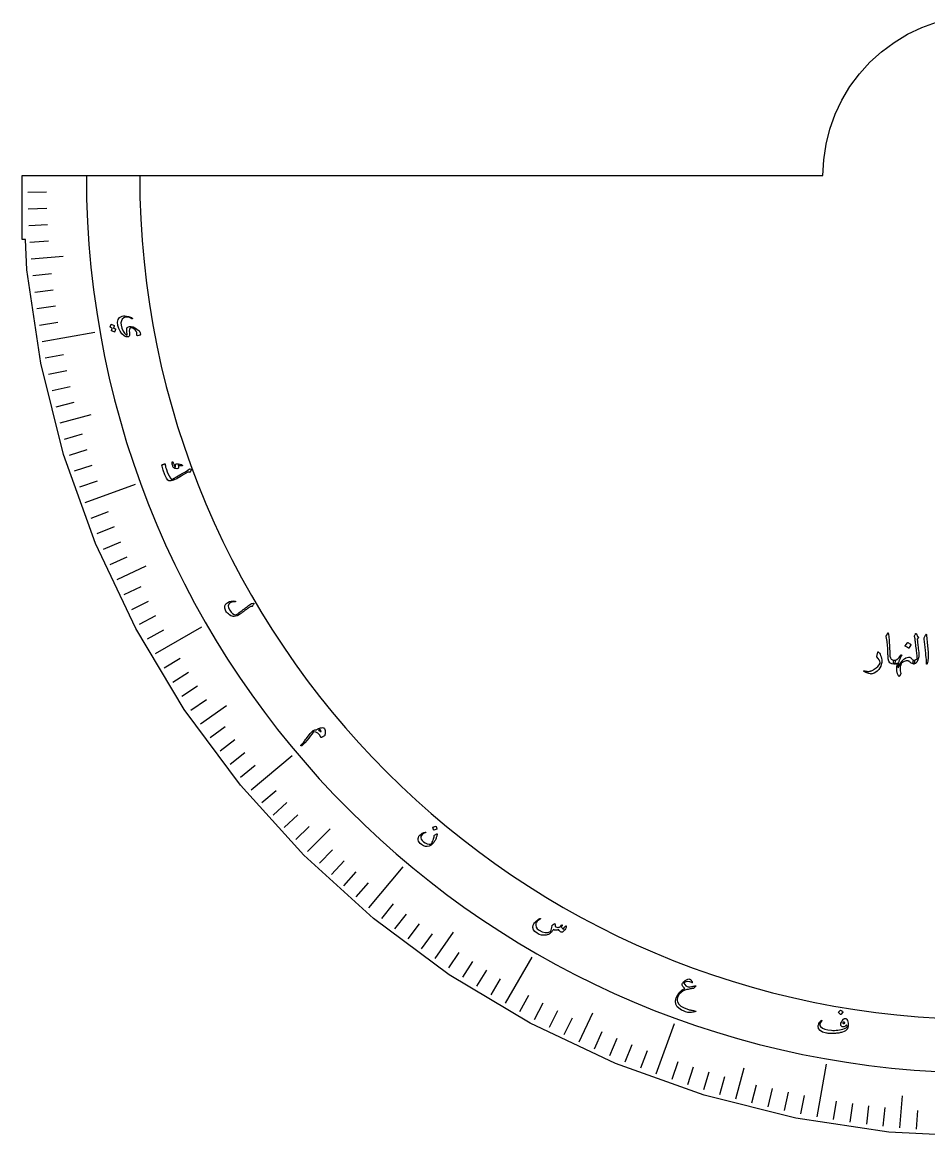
# Model space of a CAD drawing. Header units: millimetres. Extents: x -180 to 180, y -180 to 30.
# Drawn here: x -180 to -10.2, y -180 to 28.7 of the extents above; entities that cross this region are included whole.
import ezdxf

# ---------------------------------------------------------------- set-up
doc = ezdxf.new("R2010")
doc.units = ezdxf.units.MM
for name, color, linetype in [('CUT_OUTER', 1, 'Continuous'), ('ENGRAVE', 7, 'Continuous'), ('ENGRAVE_FINE', 8, 'Continuous'), ('TEXT', 5, 'Continuous')]:
    doc.layers.add(name, color=color, linetype=linetype)

msp = doc.modelspace()

# ---------------------------------------------------------------- linework, layer by layer
at = {"layer": 'CUT_OUTER'}
msp.add_lwpolyline([(0, -180), (-17.6431, -179.1333), (-35.1163, -176.5414), (-52.2512, -172.2493), (-68.883, -166.2983), (-84.8514, -158.7458), (-100.0026, -149.6645), (-114.1908, -139.1419), (-127.2792, -127.2792), (-139.1419, -114.1908), (-149.6645, -100.0026), (-158.7458, -84.8514), (-166.2983, -68.883), (-172.2493, -52.2512), (-176.5414, -35.1163), (-179.1333, -17.6431), (-179.4105, -12), (-180, -12), (-180, 0), (-30, 0), (-29.8555, 2.9405), (-29.4236, 5.8527), (-28.7082, 8.7085), (-27.7164, 11.4805), (-26.4576, 14.1419), (-24.9441, 16.6671), (-23.1903, 19.0318), (-21.2132, 21.2132), (-19.0318, 23.1903), (-16.6671, 24.9441), (-14.1419, 26.4576), (-11.4805, 27.7164), (-8.7085, 28.7082)], dxfattribs=at)
at = {"layer": 'ENGRAVE'}
for points in [[(-179, 0), (-169, 0)], [(-178.3189, -15.6009), (-172.3417, -15.0779)], [(-176.2806, -31.083), (-166.4325, -29.3465)], [(-172.9007, -46.3286), (-167.1052, -44.7757)], [(-168.205, -61.2216), (-158.8081, -57.8014)], [(-162.2291, -75.6487), (-156.7912, -73.113)], [(-155.0185, -89.5), (-146.3583, -84.5)], [(-146.6282, -102.6702), (-141.7133, -99.2287)], [(-137.122, -115.059), (-129.4615, -108.6311)], [(-126.5721, -126.5721), (-122.3295, -122.3295)], [(-115.059, -137.122), (-108.6311, -129.4615)], [(-102.6702, -146.6282), (-99.2287, -141.7133)], [(-89.5, -155.0185), (-84.5, -146.3583)], [(-75.6487, -162.2291), (-73.113, -156.7912)], [(-61.2216, -168.205), (-57.8014, -158.8081)], [(-31.083, -176.2806), (-29.3465, -166.4325)], [(-46.3286, -172.9007), (-44.7757, -167.1052)], [(-15.6009, -178.3189), (-15.0779, -172.3417)]]:
    msp.add_lwpolyline(points, dxfattribs=at)
for radius in [168, 158]:
    msp.add_arc((0, 0), radius, 180, 0, dxfattribs=at)
at = {"layer": 'ENGRAVE_FINE'}
for points in [[(-178.9727, -3.124), (-175.4733, -3.0629)], [(-178.891, -6.247), (-175.3931, -6.1249)], [(-178.7547, -9.3681), (-175.2595, -9.185)], [(-178.564, -12.4864), (-175.0725, -12.2423)], [(-178.0194, -18.7106), (-174.5386, -18.3447)], [(-177.6658, -21.8146), (-174.1918, -21.3881)], [(-177.258, -24.912), (-173.792, -24.4249)], [(-176.7962, -28.0018), (-173.3393, -27.4542)], [(-175.7113, -34.1548), (-172.2756, -33.487)], [(-175.0884, -37.2162), (-171.6649, -36.4885)], [(-174.4122, -40.2662), (-171.0019, -39.4789)], [(-173.6829, -43.304), (-170.2869, -42.4573)], [(-172.0658, -49.3391), (-168.7014, -48.3744)], [(-171.1786, -52.3345), (-167.8315, -51.3112)], [(-170.2391, -55.314), (-166.9104, -54.2325)], [(-169.2478, -58.2767), (-165.9385, -57.1372)], [(-167.1109, -64.1479), (-163.8434, -62.8936)], [(-165.9659, -67.0546), (-162.7208, -65.7435)], [(-164.7704, -69.9409), (-161.5486, -68.5733)], [(-163.5246, -72.8059), (-160.3272, -71.3823)], [(-160.8841, -78.4684), (-157.7384, -76.9341)], [(-159.4902, -81.2643), (-156.3716, -79.6753)], [(-158.0476, -84.0354), (-154.9573, -82.3923)], [(-156.5569, -86.7809), (-153.4958, -85.0841)], [(-153.4329, -92.1918), (-150.4329, -90.3892)], [(-151.8006, -94.8555), (-148.8324, -93.0008)], [(-150.122, -97.4904), (-147.1867, -95.5842)], [(-148.3977, -100.0955), (-145.4961, -98.1384)], [(-144.814, -105.2136), (-141.9825, -103.1563)], [(-142.9558, -107.7249), (-140.1605, -105.6185)], [(-141.0539, -110.2034), (-138.2959, -108.0486)], [(-139.1091, -112.6483), (-136.3891, -110.4457)], [(-135.093, -117.4346), (-132.4515, -115.1384)], [(-133.0229, -119.7744), (-130.4219, -117.4324)], [(-130.9123, -122.0777), (-128.3526, -119.6907)], [(-128.7618, -124.3438), (-126.2441, -121.9125)], [(-124.3438, -128.7618), (-121.9125, -126.2441)], [(-122.0777, -130.9123), (-119.6907, -128.3526)], [(-119.7744, -133.0229), (-117.4324, -130.4219)], [(-117.4346, -135.093), (-115.1384, -132.4515)], [(-112.6483, -139.1091), (-110.4457, -136.3891)], [(-110.2034, -141.0539), (-108.0486, -138.2959)], [(-107.7249, -142.9558), (-105.6185, -140.1605)], [(-105.2136, -144.814), (-103.1563, -141.9825)], [(-100.0955, -148.3977), (-98.1384, -145.4961)], [(-97.4904, -150.122), (-95.5842, -147.1867)], [(-94.8555, -151.8006), (-93.0008, -148.8324)], [(-92.1918, -153.4329), (-90.3892, -150.4329)], [(-86.7809, -156.5569), (-85.0841, -153.4958)], [(-84.0354, -158.0476), (-82.3923, -154.9573)], [(-81.2643, -159.4902), (-79.6753, -156.3716)], [(-78.4684, -160.8841), (-76.9341, -157.7384)], [(-72.8059, -163.5246), (-71.3823, -160.3272)], [(-69.9409, -164.7704), (-68.5733, -161.5486)], [(-67.0546, -165.9659), (-65.7435, -162.7208)], [(-64.1479, -167.1109), (-62.8936, -163.8434)], [(-58.2767, -169.2478), (-57.1372, -165.9385)], [(-55.314, -170.2391), (-54.2325, -166.9104)], [(-52.3345, -171.1786), (-51.3112, -167.8315)], [(-49.3391, -172.0658), (-48.3744, -168.7014)], [(-43.304, -173.6829), (-42.4573, -170.2869)], [(-40.2662, -174.4122), (-39.4789, -171.0019)], [(-37.2162, -175.0884), (-36.4885, -171.6649)], [(-34.1548, -175.7113), (-33.487, -172.2756)], [(-28.0018, -176.7962), (-27.4542, -173.3393)], [(-24.912, -177.258), (-24.4249, -173.792)], [(-21.8146, -177.6658), (-21.3881, -174.1918)], [(-18.7106, -178.0194), (-18.3447, -174.5386)], [(-12.4864, -178.564), (-12.2423, -175.0725)]]:
    msp.add_lwpolyline(points, dxfattribs=at)
at = {"layer": 'TEXT'}
for points in [[(-158.5578, -29.8436), (-158.5276, -29.6263), (-158.5673, -29.3977), (-158.6768, -29.1574), (-158.8562, -28.9052), (-159.0109, -28.7522), (-159.1841, -28.6326), (-159.3758, -28.5463), (-159.586, -28.4933), (-159.6264, -28.4915), (-159.6671, -28.4979), (-159.7079, -28.5126), (-159.7488, -28.5355), (-159.8665, -28.6608), (-159.9384, -28.8488), (-159.9643, -29.0994), (-159.9439, -29.4125), (-159.9201, -29.721), (-159.9374, -29.9516), (-159.9961, -30.1044), (-160.0964, -30.1794), (-160.3267, -30.229), (-160.5414, -30.2219), (-160.7405, -30.1579), (-160.924, -30.0368), (-161.3348, -29.6189), (-161.6652, -29.152), (-161.9149, -28.6368), (-162.0834, -28.0741), (-162.148, -27.4389), (-162.0407, -26.9381), (-161.7627, -26.5725), (-161.3149, -26.3423), (-161.0569, -26.2911), (-160.769, -26.2827), (-160.4513, -26.3169), (-160.1036, -26.3933), (-160.0054, -26.4236), (-159.9103, -26.4555), (-159.818, -26.4891), (-159.7288, -26.5243), (-159.6421, -26.5616), (-159.5574, -26.6012), (-159.4748, -26.6431), (-159.3942, -26.6873), (-159.3597, -26.7125), (-159.3433, -26.7375), (-159.3449, -26.7622), (-159.3645, -26.7867), (-159.3912, -26.8031), (-159.4193, -26.8106), (-159.4489, -26.8095), (-159.48, -26.7996), (-159.9454, -26.6085), (-160.3514, -26.5162), (-160.6984, -26.5234), (-160.9864, -26.631), (-161.2685, -26.8716), (-161.4432, -27.1857), (-161.51, -27.5733), (-161.4683, -28.0338), (-161.3206, -28.6075), (-161.1091, -29.1097), (-160.8344, -29.5398), (-160.4971, -29.8976), (-160.4704, -29.9179), (-160.4465, -29.9229), (-160.4254, -29.9128), (-160.4071, -29.8875), (-160.3819, -29.794), (-160.3746, -29.6386), (-160.3851, -29.4214), (-160.4131, -29.1423), (-160.4295, -28.8562), (-160.4035, -28.631), (-160.3353, -28.4669), (-160.2249, -28.3638), (-160.0851, -28.3005), (-159.9332, -28.2629), (-159.7694, -28.2512), (-159.5938, -28.2652), (-159.2387, -28.3483), (-158.9, -28.49), (-158.5776, -28.6902), (-158.2711, -28.9485), (-158.1969, -29.0184), (-158.1309, -29.0872), (-158.0733, -29.1551), (-158.024, -29.2221), (-157.9828, -29.2877), (-157.9492, -29.3514), (-157.9233, -29.4133), (-157.9052, -29.4734), (-157.8828, -29.7173), (-157.9609, -29.8843), (-158.1396, -29.9744), (-158.4191, -29.9873), (-158.4979, -29.972), (-158.5473, -29.9429), (-158.5673, -29.9001), (-158.5578, -29.8436)], [(-162.5465, -28.7214), (-162.5372, -28.7281), (-162.5304, -28.7386), (-162.5262, -28.7529), (-162.5247, -28.771), (-162.5368, -28.8388), (-162.5516, -28.9051), (-162.5692, -28.9698), (-162.5895, -29.0329), (-162.6128, -29.0949), (-162.6395, -29.1563), (-162.6696, -29.2171), (-162.703, -29.2772), (-162.7143, -29.2897), (-162.7274, -29.2967), (-162.7423, -29.2981), (-162.759, -29.294), (-163.2974, -29.0687), (-163.3053, -29.0613), (-163.3075, -29.0487), (-163.3041, -29.0309), (-163.2951, -29.008), (-163.2859, -28.9917), (-163.274, -28.9656), (-163.2592, -28.9299), (-163.2417, -28.8845), (-163.221, -28.8289), (-163.1968, -28.7626), (-163.1692, -28.6857), (-163.1381, -28.5982), (-163.5563, -28.4165), (-163.5698, -28.4071), (-163.5751, -28.3929), (-163.5722, -28.3739), (-163.5612, -28.3502), (-163.5517, -28.3297), (-163.5376, -28.2975), (-163.519, -28.2536), (-163.4958, -28.1981), (-163.4683, -28.13), (-163.4364, -28.0488), (-163.4003, -27.9542), (-163.3598, -27.8464), (-163.352, -27.8346), (-163.3432, -27.8285), (-163.3334, -27.8281), (-163.3227, -27.8334), (-162.804, -28.0721), (-162.7946, -28.0788), (-162.7879, -28.0893), (-162.7838, -28.1036), (-162.7823, -28.1217), (-162.7902, -28.179), (-162.8011, -28.2352), (-162.8151, -28.2902), (-162.8321, -28.3441), (-162.8518, -28.3968), (-162.8737, -28.4482), (-162.8979, -28.4984), (-162.9243, -28.5474)], [(-148.2616, -55.0587), (-148.3141, -55.116), (-148.3626, -55.1735), (-148.4071, -55.2313), (-148.4477, -55.2893), (-148.4842, -55.3479), (-148.5164, -55.4075), (-148.5443, -55.4681), (-148.5681, -55.5296), (-148.5845, -55.556), (-148.6091, -55.5719), (-148.6419, -55.5774), (-148.6829, -55.5725), (-148.904, -55.5336), (-148.9275, -55.5305), (-148.9469, -55.5293), (-148.9622, -55.5299), (-148.9733, -55.5324), (-149.4271, -55.813), (-149.838, -56.0638), (-150.2063, -56.2847), (-150.532, -56.4756), (-150.815, -56.6357), (-151.055, -56.7644), (-151.2521, -56.8617), (-151.4064, -56.9275), (-151.7023, -57.0387), (-151.7981, -57.0687), (-151.8959, -57.0943), (-151.9959, -57.1154), (-152.0979, -57.1322), (-152.2022, -57.1441), (-152.3089, -57.1508), (-152.4179, -57.1524), (-152.5293, -57.1487), (-152.7409, -57.0191), (-152.9883, -56.6511), (-153.2697, -56.0441), (-153.5822, -55.1973), (-153.6682, -54.9287), (-153.7406, -54.6777), (-153.7994, -54.4443), (-153.8448, -54.2286), (-153.8435, -54.2071), (-153.8364, -54.1895), (-153.8236, -54.176), (-153.8052, -54.1665), (-153.7139, -54.1281), (-153.6307, -54.0938), (-153.5554, -54.0637), (-153.488, -54.0376), (-153.4279, -54.0153), (-153.3742, -53.9967), (-153.3269, -53.9815), (-153.2861, -53.9699), (-153.2628, -53.9647), (-153.2474, -53.9683), (-153.24, -53.9807), (-153.2407, -54.002), (-153.2333, -54.1598), (-153.1997, -54.3548), (-153.1399, -54.5869), (-153.0535, -54.856), (-152.7664, -55.6494), (-152.5018, -56.2553), (-152.2619, -56.6741), (-152.0482, -56.9063), (-151.8645, -56.8371), (-151.5442, -56.6747), (-151.0874, -56.4194), (-150.4936, -56.0718), (-149.9006, -55.7196), (-149.4524, -55.4518), (-149.1494, -55.268), (-148.9918, -55.1679), (-148.9491, -55.139), (-148.9092, -55.112), (-148.8721, -55.0869), (-148.8377, -55.0636), (-148.8064, -55.0424), (-148.7787, -55.0233), (-148.7544, -55.0063), (-148.7337, -54.9915), (-148.6872, -54.9625), (-148.6397, -54.9433), (-148.5912, -54.9338), (-148.5417, -54.934), (-148.2702, -54.9611), (-148.2513, -54.9646), (-148.2374, -54.9708), (-148.2285, -54.9797), (-148.2247, -54.9912), (-148.2274, -55.0082), (-148.2345, -55.0251), (-148.2459, -55.0419), (-148.2616, -55.0587)], [(-149.9592, -54.3272), (-149.9567, -54.339), (-149.9577, -54.3503), (-149.9623, -54.3613), (-149.9705, -54.3718), (-149.9792, -54.3775), (-149.9891, -54.382), (-150.0004, -54.3852), (-150.013, -54.3872), (-150.38, -54.378), (-150.4181, -54.3745), (-150.449, -54.3674), (-150.4725, -54.3569), (-150.4887, -54.3428), (-150.5375, -54.2753), (-150.5891, -54.2215), (-150.6434, -54.1813), (-150.7004, -54.1548), (-150.7254, -54.1545), (-150.7449, -54.1742), (-150.7589, -54.214), (-150.7674, -54.2738), (-150.767, -54.3116), (-150.7655, -54.3503), (-150.7628, -54.3899), (-150.759, -54.4302), (-150.7538, -54.4719), (-150.7472, -54.5151), (-150.7391, -54.5599), (-150.7296, -54.6063), (-150.7384, -54.7819), (-150.8521, -54.8785), (-151.071, -54.896), (-151.3951, -54.8338), (-151.4981, -54.7969), (-151.5831, -54.7551), (-151.6501, -54.7085), (-151.6991, -54.657), (-151.7373, -54.5948), (-151.7764, -54.504), (-151.8163, -54.3844), (-151.8569, -54.2361), (-151.876, -54.1598), (-151.8915, -54.0865), (-151.9032, -54.0161), (-151.9113, -53.9487), (-151.9169, -53.8847), (-151.9212, -53.8245), (-151.924, -53.7681), (-151.9256, -53.7154), (-151.9195, -53.6805), (-151.9082, -53.6531), (-151.8917, -53.6333), (-151.87, -53.6209), (-151.8447, -53.6163), (-151.8236, -53.6216), (-151.8067, -53.6368), (-151.7939, -53.6621), (-151.7584, -53.7443), (-151.7196, -53.8381), (-151.6774, -53.9435), (-151.6319, -54.0604), (-151.5467, -54.2784), (-151.4717, -54.4456), (-151.4071, -54.562), (-151.353, -54.6277), (-151.3423, -54.6349), (-151.3309, -54.6367), (-151.3189, -54.6332), (-151.3062, -54.6244), (-151.2994, -54.616), (-151.295, -54.6033), (-151.2929, -54.5864), (-151.2933, -54.5653), (-151.3137, -54.3752), (-151.3187, -54.2945), (-151.3137, -54.2222), (-151.299, -54.1583), (-151.2743, -54.1027), (-151.2405, -54.0511), (-151.2, -54.0133), (-151.153, -53.9893), (-151.0993, -53.979), (-150.7168, -53.966), (-150.3994, -54.0196), (-150.147, -54.14), (-149.9592, -54.3272)], [(-136.6662, -80.0806), (-136.6436, -80.0802), (-136.6242, -80.0853), (-136.6081, -80.096), (-136.5953, -80.1122), (-136.5881, -80.1317), (-136.5887, -80.1522), (-136.5972, -80.1736), (-136.6135, -80.196), (-136.7113, -80.3216), (-136.7897, -80.4405), (-136.8487, -80.5527), (-136.8881, -80.6581), (-136.9046, -80.6921), (-136.9328, -80.7156), (-136.9729, -80.7287), (-137.0248, -80.7312), (-137.0517, -80.7292), (-137.0776, -80.7274), (-137.1023, -80.7259), (-137.126, -80.7246), (-137.1482, -80.7235), (-137.1686, -80.7221), (-137.1872, -80.7207), (-137.2041, -80.7191), (-137.2341, -80.7174), (-137.2658, -80.7223), (-137.2993, -80.7338), (-137.3346, -80.7517), (-137.4269, -80.8147), (-137.5266, -80.8849), (-137.6339, -80.9623), (-137.7486, -81.0468), (-137.8709, -81.1382), (-138.0012, -81.2361), (-138.1392, -81.3406), (-138.2852, -81.4515), (-138.4294, -81.5646), (-138.5657, -81.6697), (-138.6939, -81.767), (-138.8142, -81.8563), (-138.9267, -81.9382), (-139.0315, -82.0133), (-139.1286, -82.0816), (-139.2181, -82.143), (-139.4899, -82.3132), (-139.7647, -82.4449), (-140.0427, -82.5379), (-140.3238, -82.5921), (-140.5079, -82.5917), (-140.7075, -82.5409), (-140.9225, -82.4395), (-141.1529, -82.2873), (-141.3754, -82.1062), (-141.5637, -81.9236), (-141.7178, -81.7399), (-141.8377, -81.5552), (-142.0462, -81.0403), (-142.0622, -80.5963), (-141.8864, -80.2242), (-141.5198, -79.924), (-141.2029, -79.7774), (-140.8614, -79.6891), (-140.4955, -79.6585), (-140.1051, -79.6853), (-140.0805, -79.6902), (-140.0619, -79.6994), (-140.0491, -79.7129), (-140.0422, -79.7307), (-140.0389, -79.7519), (-140.0401, -79.7702), (-140.0458, -79.7854), (-140.056, -79.7977), (-140.0733, -79.8121), (-140.0923, -79.822), (-140.1129, -79.8273), (-140.1353, -79.828), (-140.4588, -79.8425), (-140.7226, -79.8752), (-140.9266, -79.9266), (-141.0708, -79.9968), (-141.3174, -80.2608), (-141.4112, -80.5828), (-141.3515, -80.9628), (-141.138, -81.3999), (-140.878, -81.755), (-140.5967, -82.0212), (-140.2944, -82.1987), (-139.9717, -82.2873), (-139.8771, -82.2259), (-139.768, -82.1517), (-139.6444, -82.0648), (-139.5063, -81.9651), (-139.3535, -81.8523), (-139.1859, -81.7256), (-139.0034, -81.5852), (-138.8061, -81.4311), (-138.601, -81.2746), (-138.3986, -81.1217), (-138.1987, -80.9722), (-138.0015, -80.8262), (-137.8068, -80.684), (-137.6142, -80.546), (-137.4239, -80.4121), (-137.2359, -80.2824), (-137.0593, -80.1498), (-137.0371, -80.1382), (-137.0152, -80.1294), (-136.9934, -80.1236), (-136.9718, -80.1205)], [(-17.875, -85.6935), (-17.8594, -85.6694), (-17.8448, -85.6532), (-17.8311, -85.6452), (-17.8185, -85.6452), (-17.7994, -85.6557), (-17.7823, -85.6875), (-17.7671, -85.7404), (-17.754, -85.8145), (-17.6875, -86.4168), (-17.6331, -86.9738), (-17.5907, -87.4854), (-17.5605, -87.9516), (-17.5411, -88.3503), (-17.5232, -88.7077), (-17.5068, -89.0237), (-17.4919, -89.2984), (-17.4791, -89.5318), (-17.4688, -89.7238), (-17.4609, -89.8745), (-17.4556, -89.9839), (-17.3841, -90.3115), (-17.2258, -90.5524), (-16.9808, -90.7067), (-16.6492, -90.7742), (-16.557, -90.7984), (-16.498, -90.8548), (-16.4723, -90.9435), (-16.4798, -91.0645), (-16.5176, -91.255), (-16.5585, -91.3911), (-16.6023, -91.4728), (-16.6492, -91.5), (-17.1159, -91.4385), (-17.4597, -91.254), (-17.6804, -90.9466), (-17.7782, -90.5161), (-17.7936, -90.3102), (-17.8075, -90.1038), (-17.8198, -89.8969), (-17.8306, -89.6895), (-17.8405, -89.4816), (-17.8498, -89.2732), (-17.8586, -89.0643), (-17.8669, -88.8548), (-17.8821, -88.4554), (-17.9032, -88.0958), (-17.9304, -87.776), (-17.9637, -87.496), (-18.003, -87.2271), (-18.0484, -86.9405), (-18.0998, -86.6363), (-18.1573, -86.3145), (-18.1648, -86.2566), (-18.1633, -86.2036), (-18.1527, -86.1557), (-18.1331, -86.1129)], [(-14.1976, -87.4839), (-14.1875, -87.4738), (-14.1734, -87.4677), (-14.1552, -87.4657), (-14.1331, -87.4677), (-13.9763, -87.5312), (-13.8286, -87.6089), (-13.69, -87.7006), (-13.5605, -87.8065), (-13.5479, -87.8226), (-13.5423, -87.8387), (-13.5439, -87.8548), (-13.5524, -87.871), (-13.9315, -88.4839), (-13.9456, -88.4985), (-13.9637, -88.502), (-13.9859, -88.4945), (-14.0121, -88.4758), (-14.0348, -88.4597), (-14.0706, -88.4355), (-14.1195, -88.4032), (-14.1815, -88.3629), (-14.2576, -88.3145), (-14.3488, -88.2581), (-14.4551, -88.1935), (-14.5766, -88.121), (-14.5927, -88.1089), (-14.6008, -88.0968), (-14.6008, -88.0847), (-14.5927, -88.0726)], [(-12.8266, -86.1774), (-12.7722, -86.0459), (-12.7298, -85.9415), (-12.6996, -85.8644), (-12.6815, -85.8145), (-12.6673, -85.7828), (-12.6492, -85.7601), (-12.627, -85.7465), (-12.6008, -85.7419), (-12.5711, -85.747), (-12.5464, -85.7621), (-12.5267, -85.7873), (-12.5121, -85.8226), (-12.4451, -85.9955), (-12.3649, -86.1512), (-12.2717, -86.2898), (-12.1653, -86.4113), (-12.1356, -86.4501), (-12.127, -86.494), (-12.1396, -86.5428), (-12.1734, -86.5968), (-12.3508, -86.8468), (-12.3387, -86.9587), (-12.3266, -87.0685), (-12.3145, -87.1764), (-12.3024, -87.2823), (-12.2903, -87.3861), (-12.2782, -87.4879), (-12.2661, -87.5877), (-12.254, -87.6855), (-12.1426, -88.5907), (-12.0746, -89.2984), (-12.0499, -89.8085), (-12.0685, -90.121), (-12.2208, -90.688), (-12.4194, -91.1069), (-12.6643, -91.3775), (-12.9556, -91.5), (-12.9637, -91.5), (-12.9718, -91.5), (-12.9798, -91.5), (-12.9879, -91.5), (-13.0358, -91.4546), (-13.0665, -91.3508), (-13.0801, -91.1885), (-13.0766, -90.9677), (-13.0691, -90.8861), (-13.0464, -90.8266), (-13.0086, -90.7893), (-12.9556, -90.7742), (-12.751, -90.7334), (-12.5806, -90.6593), (-12.4446, -90.5519), (-12.3427, -90.4113), (-12.3495, -90.2424), (-12.3619, -90.0504), (-12.3798, -89.8352), (-12.4032, -89.5968), (-12.4317, -89.3362), (-12.4647, -89.0544), (-12.5023, -88.7515), (-12.5444, -88.4274), (-12.5832, -88.1089), (-12.619, -87.8226), (-12.6517, -87.5685), (-12.6815, -87.3468), (-12.7072, -87.1573), (-12.7278, -87), (-12.7434, -86.875), (-12.754, -86.7823), (-12.8347, -86.3226), (-12.8372, -86.2772), (-12.8367, -86.2379), (-12.8332, -86.2046), (-12.8266, -86.1774)], [(-10.8266, -86.0968), (-10.7495, -85.9476), (-10.6875, -85.8952), (-10.6406, -85.9395), (-10.6089, -86.0806), (-10.4234, -88.0565), (-10.313, -89.2692), (-10.2883, -90.2379), (-10.3493, -90.9627), (-10.496, -91.4435), (-10.5227, -91.4829), (-10.5464, -91.504), (-10.567, -91.5071), (-10.5847, -91.4919), (-10.5988, -91.4682), (-10.6089, -91.4375), (-10.6149, -91.3997), (-10.6169, -91.3548), (-10.6169, -91.0055), (-10.6331, -90.6351), (-10.6653, -90.2434), (-10.7137, -89.8306), (-10.7243, -89.7228), (-10.756, -89.4315), (-10.809, -88.9567), (-10.8831, -88.2984), (-11.0605, -86.8387), (-11.0645, -86.7611), (-11.0605, -86.6895), (-11.0484, -86.624), (-11.0282, -86.5645)], [(-19.7298, -89.25), (-19.7253, -89.2354), (-19.7198, -89.2238), (-19.7132, -89.2152), (-19.7056, -89.2097), (-19.683, -89.2077), (-19.6552, -89.2177), (-19.6225, -89.2399), (-19.5847, -89.2742), (-19.4375, -89.4491), (-19.3105, -89.6512), (-19.2036, -89.8805), (-19.1169, -90.1371), (-19.0494, -90.4133), (-19.0081, -90.6855), (-18.9929, -90.9536), (-19.004, -91.2177), (-19.0756, -91.5655), (-19.1935, -91.8992), (-19.3579, -92.2188), (-19.5685, -92.5242), (-19.8206, -92.8009), (-20.1089, -93.0262), (-20.4335, -93.2001), (-20.7944, -93.3226), (-20.8911, -93.3432), (-20.9879, -93.3488), (-21.0847, -93.3392), (-21.1815, -93.3145), (-21.4045, -93.2366), (-21.6058, -93.1643), (-21.7855, -93.0975), (-21.9435, -93.0363), (-22.0794, -92.9806), (-22.1925, -92.9304), (-22.283, -92.8858), (-22.3508, -92.8468), (-22.3649, -92.8347), (-22.375, -92.8226), (-22.381, -92.8105), (-22.3831, -92.7984), (-22.3816, -92.7828), (-22.377, -92.7681), (-22.3695, -92.7545), (-22.3589, -92.7419), (-22.3453, -92.7324), (-22.3286, -92.7278), (-22.309, -92.7283), (-22.2863, -92.7339), (-22.1482, -92.7709), (-22.0161, -92.8014), (-21.8901, -92.8254), (-21.7702, -92.8427), (-21.6552, -92.8536), (-21.5444, -92.8579), (-21.4375, -92.8556), (-21.3347, -92.8468), (-21.2321, -92.8304), (-21.126, -92.8054), (-21.0164, -92.7719), (-20.9032, -92.7298), (-20.7865, -92.6787), (-20.6663, -92.6179), (-20.5426, -92.5476), (-20.4153, -92.4677), (-20.058, -92.2107), (-19.752, -91.9315), (-19.4975, -91.63), (-19.2944, -91.3065), (-19.2812, -91.2802), (-19.2742, -91.25), (-19.2732, -91.2157), (-19.2782, -91.1774), (-19.3629, -90.9511), (-19.496, -90.6996), (-19.6774, -90.4229), (-19.9073, -90.121), (-19.9173, -90.1018), (-19.9234, -90.0847), (-19.9254, -90.0696), (-19.9234, -90.0565)], [(-15.3589, -91.4355), (-15.4476, -91.626), (-15.5121, -91.8266), (-15.5524, -92.0373), (-15.5685, -92.2581), (-15.5615, -92.4879), (-15.5323, -92.7258), (-15.4808, -92.9718), (-15.4073, -93.2258), (-15.3982, -93.2596), (-15.3952, -93.2883), (-15.3982, -93.312), (-15.4073, -93.3306), (-15.6976, -93.7419), (-15.7243, -93.7717), (-15.748, -93.7883), (-15.7686, -93.7918), (-15.7863, -93.7823), (-16.0625, -93.309), (-16.1976, -92.7278), (-16.1915, -92.0388), (-16.0444, -91.2419), (-16.185, -91.3548), (-16.3327, -91.4355), (-16.4874, -91.4839), (-16.6492, -91.5), (-16.684, -91.4894), (-16.7157, -91.4577), (-16.7445, -91.4047), (-16.7702, -91.3306), (-16.7848, -91.286), (-16.7964, -91.2409), (-16.8049, -91.1953), (-16.8105, -91.1492), (-16.8145, -91.1031), (-16.8185, -91.0575), (-16.8226, -91.0123), (-16.8266, -90.9677), (-16.8216, -90.8861), (-16.7903, -90.8266), (-16.7329, -90.7893), (-16.6492, -90.7742), (-16.3201, -90.7006), (-16.0101, -90.5202), (-15.7193, -90.2329), (-15.4476, -89.8387), (-15.4108, -89.7888), (-15.373, -89.7601), (-15.3342, -89.7525), (-15.2944, -89.7661), (-15.2651, -89.7918), (-15.25, -89.8206), (-15.249, -89.8523), (-15.2621, -89.8871), (-15.3334, -90.0131), (-15.4022, -90.1411), (-15.4685, -90.2712), (-15.5323, -90.4032), (-15.5935, -90.5373), (-15.6522, -90.6734), (-15.7084, -90.8115), (-15.7621, -90.9516), (-15.881, -91.3332), (-15.9476, -91.6633), (-15.9617, -91.942), (-15.9234, -92.1694), (-15.9199, -92.1764), (-15.9173, -92.1815), (-15.9158, -92.1845), (-15.9153, -92.1855), (-15.9148, -92.1845), (-15.9133, -92.1815), (-15.9108, -92.1764), (-15.9073, -92.1694), (-15.8581, -92.0537), (-15.8075, -91.9405), (-15.7553, -91.8299), (-15.7016, -91.7218), (-15.6459, -91.6157), (-15.5877, -91.5111), (-15.527, -91.408), (-15.4637, -91.3065), (-15.4178, -91.2359), (-15.377, -91.1935), (-15.3412, -91.1794), (-15.3105, -91.1935), (-15.2954, -91.2238), (-15.2984, -91.2742), (-15.3196, -91.3448), (-15.3589, -91.4355)], [(-15.3266, -91.3952), (-15.3664, -91.4546), (-15.4052, -91.5282), (-15.443, -91.6159), (-15.4798, -91.7177), (-15.5035, -91.7676), (-15.5343, -91.7964), (-15.5721, -91.8039), (-15.6169, -91.7903), (-15.6573, -91.7596), (-15.6734, -91.7157), (-15.6653, -91.6588), (-15.6331, -91.5887), (-15.5345, -91.4057), (-15.4325, -91.2359), (-15.3269, -91.0791), (-15.2177, -90.9355), (-15.1051, -90.8044), (-14.9889, -90.6855), (-14.8692, -90.5786), (-14.746, -90.4839), (-14.4894, -90.3337), (-14.2359, -90.2379), (-13.9854, -90.1966), (-13.7379, -90.2097), (-13.6522, -90.2424), (-13.5645, -90.3004), (-13.4748, -90.3836), (-13.3831, -90.4919), (-13.2833, -90.6064), (-13.1774, -90.6915), (-13.0655, -90.7475), (-12.9476, -90.7742), (-12.9078, -90.7893), (-12.877, -90.8266), (-12.8553, -90.8861), (-12.8427, -90.9677), (-12.8395, -91.0123), (-12.8377, -91.0575), (-12.8374, -91.1031), (-12.8387, -91.1492), (-12.8415, -91.1953), (-12.8458, -91.2409), (-12.8516, -91.286), (-12.8589, -91.3306), (-12.8765, -91.4078), (-12.8972, -91.4617), (-12.9209, -91.4924), (-12.9476, -91.5), (-13.1316, -91.4682), (-13.3125, -91.3972), (-13.4904, -91.2868), (-13.6653, -91.1371), (-13.7727, -91.0373), (-13.869, -90.9637), (-13.9541, -90.9163), (-14.0282, -90.8952), (-14.4178, -90.8931), (-14.7641, -90.9758), (-15.067, -91.1431), (-15.3266, -91.3952)], [(-124.9014, -103.7748), (-124.8109, -103.7225), (-124.719, -103.6726), (-124.6255, -103.6251), (-124.5306, -103.58), (-124.4343, -103.5384), (-124.3368, -103.5015), (-124.238, -103.4692), (-124.1379, -103.4416), (-123.9455, -103.4047), (-123.7803, -103.3944), (-123.6421, -103.4108), (-123.5309, -103.4537), (-123.4076, -103.5575), (-123.3201, -103.7124), (-123.2684, -103.9185), (-123.2521, -104.1759), (-123.2529, -104.2512), (-123.2558, -104.3264), (-123.261, -104.4014), (-123.2685, -104.4762), (-123.2779, -104.5511), (-123.289, -104.6265), (-123.3018, -104.7024), (-123.3164, -104.7787), (-123.3269, -104.8204), (-123.3421, -104.8555), (-123.3619, -104.884), (-123.3862, -104.9057), (-123.5006, -104.9744), (-123.6033, -105.0351), (-123.6941, -105.088), (-123.7732, -105.1328), (-123.8392, -105.1693), (-123.8912, -105.197), (-123.9289, -105.2158), (-123.9525, -105.2257), (-123.9875, -105.2305), (-124.0177, -105.2237), (-124.0428, -105.2052), (-124.0631, -105.1751), (-124.3332, -104.7468), (-124.645, -104.4395), (-124.9996, -104.253), (-125.3976, -104.1871), (-125.4362, -104.1912), (-125.4691, -104.2021), (-125.4962, -104.2199), (-125.5176, -104.2446), (-125.7786, -104.6106), (-126.056, -104.9846), (-126.3496, -105.3667), (-126.6596, -105.7567), (-127.09, -106.2654), (-127.4223, -106.6047), (-127.657, -106.7741), (-127.7943, -106.7733), (-127.8112, -106.7405), (-127.806, -106.6989), (-127.7787, -106.6485), (-127.7293, -106.5895), (-127.6182, -106.4758), (-127.5059, -106.3536), (-127.3924, -106.2228), (-127.2775, -106.0836), (-127.1611, -105.9367), (-127.0429, -105.783), (-126.923, -105.6227), (-126.8012, -105.4557), (-126.3918, -104.8967), (-126.0529, -104.4709), (-125.7852, -104.1777), (-125.5891, -104.0169), (-125.4865, -103.9559), (-125.3882, -103.9042), (-125.2942, -103.8618), (-125.2046, -103.8288), (-125.12, -103.8041), (-125.0413, -103.7869), (-124.9684, -103.7771), (-124.9014, -103.7748)], [(-124.5029, -103.8803), (-124.4456, -103.9103), (-124.3878, -103.944), (-124.3294, -103.9814), (-124.2705, -104.0226), (-124.2113, -104.0672), (-124.1521, -104.1149), (-124.0929, -104.1658), (-124.0336, -104.2197), (-124.0403, -104.0795), (-124.0598, -103.9702), (-124.0923, -103.8918), (-124.1379, -103.8443), (-124.2174, -103.8089), (-124.3047, -103.8031), (-124.3999, -103.8269), (-124.5029, -103.8803)], [(-102.2504, -123.3662), (-102.2787, -123.4842), (-102.3112, -123.6049), (-102.348, -123.7283), (-102.3891, -123.8545), (-102.4355, -123.9835), (-102.4884, -124.1155), (-102.5479, -124.2505), (-102.6139, -124.3884), (-102.6834, -124.5226), (-102.7577, -124.6513), (-102.8368, -124.7745), (-102.9208, -124.8921), (-103.0097, -125.0045), (-103.1041, -125.112), (-103.2038, -125.2146), (-103.3088, -125.3122), (-103.4281, -125.4072), (-103.5489, -125.4863), (-103.6714, -125.5494), (-103.7955, -125.5965), (-104.1351, -125.6561), (-104.4899, -125.6221), (-104.8594, -125.4941), (-105.2432, -125.2719), (-105.4899, -125.0743), (-105.6746, -124.8638), (-105.7973, -124.6409), (-105.8579, -124.4058), (-105.8549, -124.1721), (-105.7964, -123.9454), (-105.6827, -123.7254), (-105.5138, -123.5122), (-105.2989, -123.3171), (-105.0601, -123.1573), (-104.7976, -123.0324), (-104.5115, -122.9423), (-104.4734, -122.9366), (-104.4443, -122.9402), (-104.4241, -122.9531), (-104.4129, -122.9752), (-104.4098, -123.0044), (-104.4234, -123.0298), (-104.454, -123.0515), (-104.5014, -123.0694), (-104.8298, -123.2099), (-105.0769, -123.3783), (-105.2422, -123.5749), (-105.3255, -123.8), (-105.3274, -124.0354), (-105.248, -124.2719), (-105.0871, -124.5093), (-104.8447, -124.7472), (-104.5055, -124.9795), (-104.1572, -125.1309), (-103.8004, -125.2014), (-103.4353, -125.1911), (-103.4255, -125.1881), (-103.4145, -125.1811), (-103.4021, -125.1699), (-103.3883, -125.1545), (-103.2925, -125.024), (-103.199, -124.857), (-103.1077, -124.6536), (-103.0185, -124.4139), (-102.9775, -124.29), (-102.9405, -124.1737), (-102.9077, -124.065), (-102.879, -123.9638), (-102.855, -123.8703), (-102.8363, -123.7844), (-102.8229, -123.7062), (-102.8147, -123.6357), (-102.809, -123.6), (-102.7987, -123.5713), (-102.7838, -123.5497), (-102.7643, -123.535), (-102.3117, -123.2902), (-102.2801, -123.2803), (-102.2594, -123.2896), (-102.2495, -123.3183), (-102.2504, -123.3662)], [(-102.5335, -121.8691), (-102.5223, -121.868), (-102.5106, -121.8714), (-102.4987, -121.8794), (-102.4864, -121.8918), (-102.4247, -122.01), (-102.3755, -122.1323), (-102.339, -122.2586), (-102.3151, -122.389), (-102.3158, -122.4053), (-102.3207, -122.418), (-102.3299, -122.4271), (-102.3433, -122.4327), (-102.8875, -122.6165), (-102.9036, -122.6183), (-102.9164, -122.6113), (-102.9259, -122.5954), (-102.9322, -122.5706), (-102.9376, -122.5492), (-102.9468, -122.5162), (-102.9598, -122.4716), (-102.9765, -122.4154), (-102.9976, -122.347), (-103.0236, -122.2661), (-103.0545, -122.1725), (-103.0903, -122.0663), (-103.0938, -122.0507), (-103.0924, -122.0392), (-103.0861, -122.0318), (-103.075, -122.0285)], [(-78.2166, -140.5613), (-78.193, -140.5421), (-78.1707, -140.5315), (-78.1494, -140.5295), (-78.1292, -140.5361), (-78.1074, -140.5519), (-78.0921, -140.5715), (-78.0835, -140.5947), (-78.0815, -140.6216), (-78.0888, -140.7098), (-78.1145, -140.8099), (-78.1588, -140.9219), (-78.2215, -141.0457), (-78.3437, -141.237), (-78.4851, -141.4048), (-78.6458, -141.549), (-78.8258, -141.6694), (-78.878, -141.6935), (-78.9279, -141.7067), (-78.9755, -141.7093), (-79.0209, -141.7011), (-79.1636, -141.6329), (-79.2984, -141.5256), (-79.4251, -141.3792), (-79.5434, -141.1937), (-79.7957, -141.3083), (-80.0375, -141.3426), (-80.2684, -141.2964), (-80.4882, -141.1699), (-80.5628, -141.284), (-80.638, -141.3918), (-80.7138, -141.4932), (-80.7902, -141.5882), (-80.8676, -141.6775), (-80.9463, -141.7618), (-81.0265, -141.8412), (-81.1081, -141.9155), (-81.2708, -142.0408), (-81.4504, -142.1396), (-81.647, -142.2119), (-81.8606, -142.2574), (-82.3153, -142.2837), (-82.7523, -142.2335), (-83.1712, -142.1067), (-83.5714, -141.9035), (-83.9714, -141.5889), (-84.2238, -141.2337), (-84.3286, -140.839), (-84.286, -140.4052), (-84.2346, -140.2706), (-84.1517, -140.1247), (-84.0374, -139.9675), (-83.8918, -139.7991), (-83.7157, -139.6245), (-83.5132, -139.4544), (-83.2845, -139.2886), (-83.0296, -139.1271), (-83.0115, -139.1182), (-82.9939, -139.1146), (-82.9767, -139.1164), (-82.9599, -139.1237), (-82.9451, -139.1343), (-82.9341, -139.1465), (-82.9268, -139.1603), (-82.9232, -139.1755), (-82.9254, -139.1935), (-82.9322, -139.2096), (-82.9436, -139.2239), (-82.9595, -139.2365), (-83.2916, -139.4558), (-83.5387, -139.6515), (-83.7005, -139.824), (-83.7767, -139.9734), (-83.825, -140.3743), (-83.7398, -140.7373), (-83.5208, -141.0619), (-83.168, -141.3474), (-82.6064, -141.6306), (-82.0682, -141.7614), (-81.5546, -141.7403), (-81.0665, -141.5677), (-80.9389, -141.3424), (-80.8399, -141.0841), (-80.7693, -140.7927), (-80.7269, -140.4683), (-80.7253, -140.4339), (-80.7189, -140.4059), (-80.7079, -140.3843), (-80.6922, -140.3692), (-80.6263, -140.324), (-80.5641, -140.2819), (-80.5054, -140.2428), (-80.4504, -140.2068), (-80.3994, -140.1744), (-80.3528, -140.1465), (-80.3106, -140.1231), (-80.2728, -140.1041), (-80.2539, -140.0977), (-80.2387, -140.0995), (-80.2272, -140.1093), (-80.2194, -140.1272), (-80.2168, -140.1389), (-80.2139, -140.1564), (-80.2105, -140.1797), (-80.2068, -140.2088), (-80.2033, -140.2433), (-80.2009, -140.2827), (-80.1995, -140.3272), (-80.199, -140.3767), (-80.1958, -140.4733), (-80.1883, -140.5463), (-80.1766, -140.5957), (-80.1606, -140.6215), (-80.022, -140.7166), (-79.8621, -140.7745), (-79.6811, -140.795), (-79.4792, -140.7781), (-79.389, -140.7419), (-79.2759, -140.6632), (-79.1397, -140.5418), (-78.9806, -140.3778), (-78.9655, -140.3622), (-78.9477, -140.3519), (-78.9273, -140.3467), (-78.9043, -140.3467), (-78.8843, -140.3496), (-78.8674, -140.3563), (-78.8536, -140.3669), (-78.8428, -140.3812), (-78.8412, -140.4284), (-78.8703, -140.499), (-78.93, -140.5931), (-79.0204, -140.7106), (-78.9463, -140.8438), (-78.8509, -140.9573), (-78.7343, -141.0511), (-78.5965, -141.1251), (-78.5753, -141.0829), (-78.562, -141.0465), (-78.5564, -141.0159), (-78.5587, -140.9911), (-78.5633, -140.9664), (-78.5623, -140.9448), (-78.5557, -140.9263), (-78.5435, -140.911)], [(-55.1226, -150.4591), (-55.0191, -150.4678), (-54.9174, -150.5066), (-54.8174, -150.5757), (-54.7189, -150.675), (-54.6716, -150.7336), (-54.6293, -150.7907), (-54.592, -150.8465), (-54.5596, -150.9009), (-54.5321, -150.9535), (-54.5093, -151.0039), (-54.4913, -151.0522), (-54.478, -151.0984), (-54.4732, -151.1404), (-54.4882, -151.1599), (-54.5232, -151.1567), (-54.5781, -151.1309), (-54.9291, -150.9762), (-55.2912, -150.9333), (-55.6649, -151.0021), (-56.051, -151.1827), (-56.0658, -151.1983), (-56.0725, -151.2177), (-56.0713, -151.241), (-56.0621, -151.268), (-55.9033, -151.5151), (-55.7052, -151.7126), (-55.468, -151.8604), (-55.1919, -151.9584), (-55.1387, -151.9665), (-55.0663, -151.9662), (-54.9745, -151.9574), (-54.8635, -151.9401), (-54.6577, -151.8977), (-54.476, -151.8601), (-54.3185, -151.8275), (-54.185, -151.7998), (-54.0756, -151.7772), (-53.9902, -151.7597), (-53.9287, -151.7473), (-53.8913, -151.74), (-53.8421, -151.7417), (-53.8228, -151.7626), (-53.8332, -151.803), (-53.8736, -151.8627), (-54.0002, -152.012), (-54.103, -152.1201), (-54.1819, -152.1871), (-54.2368, -152.2129), (-54.3828, -152.2278), (-54.5395, -152.2494), (-54.7069, -152.2779), (-54.885, -152.313), (-55.0739, -152.3548), (-55.2736, -152.4032), (-55.484, -152.4582), (-55.7054, -152.5198), (-56.1721, -152.7022), (-56.5745, -152.9685), (-56.9126, -153.3192), (-57.1858, -153.755), (-57.286, -154.0103), (-57.3334, -154.2645), (-57.3278, -154.5178), (-57.2689, -154.7701), (-57.0339, -155.1654), (-56.6072, -155.5318), (-55.9886, -155.8678), (-55.178, -156.1712), (-55.0492, -156.2081), (-54.9095, -156.2452), (-54.7591, -156.2827), (-54.5978, -156.3203), (-54.426, -156.3576), (-54.2438, -156.394), (-54.0514, -156.4294), (-53.8487, -156.4639), (-53.8144, -156.4719), (-53.7906, -156.4822), (-53.7771, -156.4949), (-53.774, -156.5101), (-53.826, -156.5613), (-53.9819, -156.6125), (-54.2417, -156.6636), (-54.6057, -156.7138), (-54.8239, -156.7346), (-55.0111, -156.7412), (-55.1672, -156.7338), (-55.2921, -156.7125), (-55.7416, -156.5891), (-56.1407, -156.4516), (-56.489, -156.3004), (-56.7866, -156.1359), (-57.302, -155.7022), (-57.5908, -155.203), (-57.6534, -154.6398), (-57.4913, -154.0129), (-57.1854, -153.4053), (-56.818, -152.9057), (-56.3899, -152.5136), (-55.9014, -152.2282), (-56.0843, -152.05), (-56.2255, -151.8852), (-56.325, -151.7339), (-56.3829, -151.5962), (-56.3936, -151.5454), (-56.3946, -151.4938), (-56.3859, -151.4415), (-56.3675, -151.3886), (-56.2942, -151.255), (-56.2124, -151.1331), (-56.1222, -151.0229), (-56.0236, -150.9245), (-55.7913, -150.7388), (-55.5637, -150.5994), (-55.3409, -150.5061), (-55.1226, -150.4591)], [(-26.7417, -156.2965), (-26.7326, -156.2899), (-26.7209, -156.287), (-26.7066, -156.2878), (-26.6898, -156.2923), (-26.5773, -156.363), (-26.4736, -156.4436), (-26.3787, -156.5341), (-26.2926, -156.6344), (-26.285, -156.6488), (-26.2828, -156.6622), (-26.2861, -156.6747), (-26.2949, -156.6864), (-26.6702, -157.1203), (-26.6831, -157.1299), (-26.6976, -157.1303), (-26.7138, -157.1214), (-26.7317, -157.1033), (-26.7471, -157.0876), (-26.7716, -157.0638), (-26.8052, -157.0318), (-26.8478, -156.9918), (-26.9003, -156.9436), (-26.9633, -156.8869), (-27.037, -156.8219), (-27.1211, -156.7484), (-27.132, -156.7367), (-27.1366, -156.7261), (-27.1349, -156.7166), (-27.127, -156.7081)], [(-25.8626, -157.8436), (-25.7358, -157.855), (-25.6191, -157.9242), (-25.5126, -158.0513), (-25.416, -158.2364), (-25.3405, -158.469), (-25.2973, -158.7388), (-25.2866, -159.0459), (-25.3084, -159.3903), (-25.3244, -159.514), (-25.3509, -159.6269), (-25.3879, -159.7292), (-25.4355, -159.8209), (-25.5801, -159.9958), (-25.7794, -160.153), (-26.0336, -160.292), (-26.3426, -160.4127), (-26.5145, -160.4639), (-26.6909, -160.5096), (-26.872, -160.55), (-27.0576, -160.5848), (-27.2482, -160.6141), (-27.4442, -160.6378), (-27.6455, -160.6559), (-27.8521, -160.6683), (-28.0587, -160.6755), (-28.2601, -160.6781), (-28.4563, -160.676), (-28.6471, -160.6693), (-28.833, -160.6576), (-29.0142, -160.6403), (-29.1908, -160.6176), (-29.3626, -160.5893), (-30.0658, -160.3997), (-30.5546, -160.1156), (-30.8286, -159.739), (-30.8884, -159.2712), (-30.873, -159.1682), (-30.8444, -159.053), (-30.8029, -158.9255), (-30.7483, -158.7857), (-30.6745, -158.6349), (-30.5851, -158.492), (-30.4801, -158.357), (-30.3597, -158.2299), (-30.3427, -158.2159), (-30.3243, -158.2071), (-30.3044, -158.2035), (-30.2831, -158.2052), (-30.2635, -158.2118), (-30.249, -158.2232), (-30.2394, -158.2394), (-30.2348, -158.2604), (-30.235, -158.2825), (-30.2396, -158.3021), (-30.2486, -158.3193), (-30.262, -158.334), (-30.4969, -158.6379), (-30.6091, -158.9145), (-30.598, -159.1638), (-30.463, -159.3859), (-30.1221, -159.6551), (-29.6687, -159.8605), (-29.1032, -160.0013), (-28.4263, -160.0763), (-28.1254, -160.086), (-27.8217, -160.081), (-27.5152, -160.0611), (-27.2061, -160.0264), (-26.8948, -159.9768), (-26.5818, -159.9122), (-26.2671, -159.8326), (-25.9509, -159.738), (-25.7806, -159.6737), (-25.6474, -159.5959), (-25.5513, -159.5047), (-25.4922, -159.4002), (-25.5022, -159.3202), (-25.5259, -159.2446), (-25.5632, -159.1732), (-25.6142, -159.1062), (-25.6209, -159.1023), (-25.6303, -159.1053), (-25.6425, -159.1152), (-25.6574, -159.132), (-25.7723, -159.2645), (-25.8925, -159.3586), (-26.0181, -159.4141), (-26.1488, -159.4312), (-26.3771, -159.3968), (-26.5413, -159.3009), (-26.6413, -159.1435), (-26.6771, -158.9249), (-26.6452, -158.7426), (-26.5474, -158.5296), (-26.3839, -158.2859), (-26.155, -158.0112), (-26.0864, -157.9454), (-26.0148, -157.8955), (-25.9402, -157.8616), (-25.8626, -157.8436)], [(-25.9401, -158.7527), (-25.9121, -158.7279), (-25.9007, -158.7003), (-25.9059, -158.6701), (-25.9277, -158.6371), (-26.0237, -158.5503), (-26.1157, -158.518), (-26.2037, -158.5402), (-26.2878, -158.6171), (-26.3013, -158.6426), (-26.3073, -158.6661), (-26.3056, -158.6877), (-26.2962, -158.7072), (-26.2171, -158.7783), (-26.1313, -158.8096), (-26.0389, -158.8011), (-25.9401, -158.7527)]]:
    msp.add_lwpolyline(points, close=True, dxfattribs=at)

doc.saveas('drawing.dxf')
